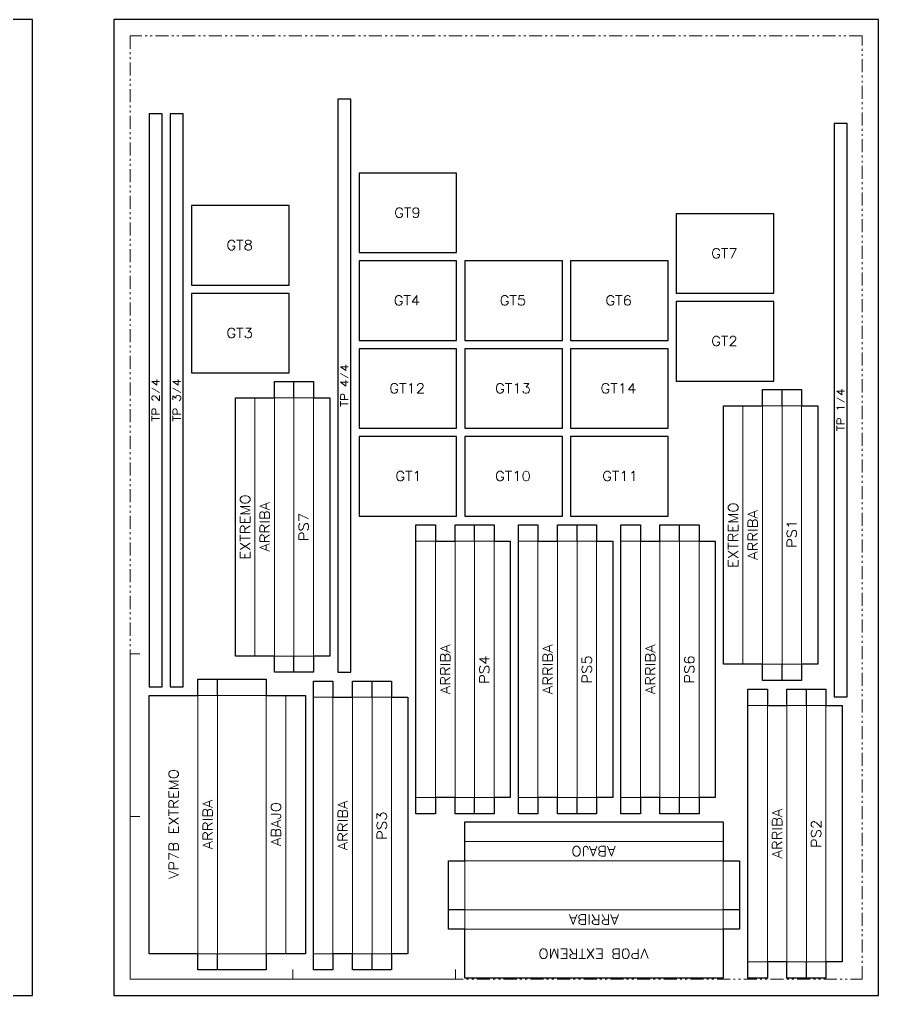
# Model space of a CAD drawing. Header units: millimetres. Extents: x 10 to 1179, y 10 to 831.
# Drawn here: x 521 to 785, y 182 to 482 of the extents above; entities that cross this region are included whole.
import ezdxf

# ---------------------------------------------------------------- set-up
doc = ezdxf.new("R2010")
doc.units = ezdxf.units.MM
doc.linetypes.add('LT_ZONA_UTIL', pattern=[8.2, 4, -1, 0.6, -1, 0.6, -1])
for name, color, linetype, lineweight in [('C_CORTE', 1, 'CONTINUOUS', 25), ('C_PLIEGUE', 3, 'CONTINUOUS', 15), ('C_RANURA', 6, 'CONTINUOUS', 30), ('C_ROTULO', 5, 'CONTINUOUS', 13), ('MARCO_HOJA', 8, 'CONTINUOUS', 25), ('ZONA_UTIL', 5, 'LT_ZONA_UTIL', 18)]:
    doc.layers.add(name, color=color, linetype=linetype, lineweight=lineweight)

msp = doc.modelspace()

# ---------------------------------------------------------------- linework, layer by layer
at = {"layer": 'C_CORTE'}
for points in [[(622.85, 281.35), (622.85, 457.55), (618.85, 457.55), (618.85, 281.35)], [(564.85, 276.85), (564.85, 453.05), (560.85, 453.05), (560.85, 276.85)], [(571.35, 276.85), (571.35, 453.05), (567.35, 453.05), (567.35, 276.85)], [(775.35, 273.85), (775.35, 450.05), (771.35, 450.05), (771.35, 273.85)], [(655.35, 410.35), (655.35, 434.79), (625.35, 434.79), (625.35, 410.35)], [(603.85, 400.35), (603.85, 424.79), (573.85, 424.79), (573.85, 400.35)], [(752.85, 397.85), (752.85, 422.29), (722.85, 422.29), (722.85, 397.85)], [(655.35, 383.35), (655.35, 407.79), (625.35, 407.79), (625.35, 383.35)], [(687.85, 383.35), (687.85, 407.79), (657.85, 407.79), (657.85, 383.35)], [(720.35, 383.35), (720.35, 407.79), (690.35, 407.79), (690.35, 383.35)], [(603.85, 373.35), (603.85, 397.79), (573.85, 397.79), (573.85, 373.35)], [(752.85, 370.85), (752.85, 395.29), (722.85, 395.29), (722.85, 370.85)], [(655.35, 356.35), (655.35, 380.79), (625.35, 380.79), (625.35, 356.35)], [(687.85, 356.35), (687.85, 380.79), (657.85, 380.79), (657.85, 356.35)], [(720.35, 356.35), (720.35, 380.79), (690.35, 380.79), (690.35, 356.35)], [(599.35, 286.35), (587.35, 286.35), (587.35, 365.75), (599.35, 365.75), (599.35, 370.75), (605.35, 370.75), (611.35, 370.75), (611.35, 365.75), (616.35, 365.75), (616.35, 286.35), (611.35, 286.35), (611.35, 281.35), (605.35, 281.35), (599.35, 281.35)], [(749.35, 283.85), (737.35, 283.85), (737.35, 363.25), (749.35, 363.25), (749.35, 368.25), (755.35, 368.25), (761.35, 368.25), (761.35, 363.25), (766.35, 363.25), (766.35, 283.85), (761.35, 283.85), (761.35, 278.85), (755.35, 278.85), (749.35, 278.85)], [(655.35, 329.35), (655.35, 353.79), (625.35, 353.79), (625.35, 329.35)], [(687.85, 329.35), (687.85, 353.79), (657.85, 353.79), (657.85, 329.35)], [(720.35, 329.35), (720.35, 353.79), (690.35, 353.79), (690.35, 329.35)], [(642.85, 242.85), (642.85, 321.65), (642.85, 326.65), (648.85, 326.65), (648.85, 321.65), (654.85, 321.65), (654.85, 326.65), (660.85, 326.65), (666.85, 326.65), (666.85, 321.65), (671.85, 321.65), (671.85, 242.85), (666.85, 242.85), (666.85, 237.85), (660.85, 237.85), (654.85, 237.85), (654.85, 242.85), (648.85, 242.85), (648.85, 237.85), (642.85, 237.85)], [(674.35, 242.85), (674.35, 321.65), (674.35, 326.65), (680.35, 326.65), (680.35, 321.65), (686.35, 321.65), (686.35, 326.65), (692.35, 326.65), (698.35, 326.65), (698.35, 321.65), (703.35, 321.65), (703.35, 242.85), (698.35, 242.85), (698.35, 237.85), (692.35, 237.85), (686.35, 237.85), (686.35, 242.85), (680.35, 242.85), (680.35, 237.85), (674.35, 237.85)], [(705.85, 242.85), (705.85, 321.65), (705.85, 326.65), (711.85, 326.65), (711.85, 321.65), (717.85, 321.65), (717.85, 326.65), (723.85, 326.65), (729.85, 326.65), (729.85, 321.65), (734.85, 321.65), (734.85, 242.85), (729.85, 242.85), (729.85, 237.85), (723.85, 237.85), (717.85, 237.85), (717.85, 242.85), (711.85, 242.85), (711.85, 237.85), (705.85, 237.85)], [(575.85, 194.85), (560.85, 194.85), (560.85, 274.25), (575.85, 274.25), (575.85, 279.25), (581.85, 279.25), (596.85, 279.25), (596.85, 274.25), (608.85, 274.25), (608.85, 194.85), (596.85, 194.85), (596.85, 189.85), (581.85, 189.85), (575.85, 189.85)], [(611.35, 194.85), (611.35, 273.65), (611.35, 278.65), (617.35, 278.65), (617.35, 273.65), (623.35, 273.65), (623.35, 278.65), (629.35, 278.65), (635.35, 278.65), (635.35, 273.65), (640.35, 273.65), (640.35, 194.85), (635.35, 194.85), (635.35, 189.85), (629.35, 189.85), (623.35, 189.85), (623.35, 194.85), (617.35, 194.85), (617.35, 189.85), (611.35, 189.85)], [(744.85, 192.35), (744.85, 271.15), (744.85, 276.15), (750.85, 276.15), (750.85, 271.15), (756.85, 271.15), (756.85, 276.15), (762.85, 276.15), (768.85, 276.15), (768.85, 271.15), (773.85, 271.15), (773.85, 192.35), (768.85, 192.35), (768.85, 187.35), (762.85, 187.35), (756.85, 187.35), (756.85, 192.35), (750.85, 192.35), (750.85, 187.35), (744.85, 187.35)], [(737.25, 202.35), (737.25, 187.35), (657.85, 187.35), (657.85, 202.35), (652.85, 202.35), (652.85, 208.35), (652.85, 223.35), (657.85, 223.35), (657.85, 235.35), (737.25, 235.35), (737.25, 223.35), (742.25, 223.35), (742.25, 208.35), (742.25, 202.35)]]:
    msp.add_lwpolyline(points, close=True, dxfattribs=at)
at = {"layer": 'C_PLIEGUE'}
for points in [[(593.35, 286.35), (593.35, 365.75)], [(599.35, 286.35), (599.35, 365.75)], [(599.35, 365.75), (605.35, 365.75)], [(605.35, 286.35), (605.35, 365.75)], [(605.35, 365.75), (611.35, 365.75)], [(611.35, 286.35), (611.35, 365.75)], [(743.35, 283.85), (743.35, 363.25)], [(749.35, 283.85), (749.35, 363.25)], [(749.35, 363.25), (755.35, 363.25)], [(755.35, 283.85), (755.35, 363.25)], [(755.35, 363.25), (761.35, 363.25)], [(761.35, 283.85), (761.35, 363.25)], [(642.85, 321.65), (648.85, 321.65)], [(648.85, 242.85), (648.85, 321.65)], [(654.85, 242.85), (654.85, 321.65)], [(654.85, 321.65), (660.85, 321.65)], [(660.85, 242.85), (660.85, 321.65)], [(660.85, 321.65), (666.85, 321.65)], [(666.85, 242.85), (666.85, 321.65)], [(674.35, 321.65), (680.35, 321.65)], [(680.35, 242.85), (680.35, 321.65)], [(686.35, 242.85), (686.35, 321.65)], [(686.35, 321.65), (692.35, 321.65)], [(692.35, 242.85), (692.35, 321.65)], [(692.35, 321.65), (698.35, 321.65)], [(698.35, 242.85), (698.35, 321.65)], [(705.85, 321.65), (711.85, 321.65)], [(711.85, 242.85), (711.85, 321.65)], [(717.85, 242.85), (717.85, 321.65)], [(717.85, 321.65), (723.85, 321.65)], [(723.85, 242.85), (723.85, 321.65)], [(723.85, 321.65), (729.85, 321.65)], [(729.85, 242.85), (729.85, 321.65)], [(599.35, 286.35), (605.35, 286.35)], [(605.35, 286.35), (611.35, 286.35)], [(749.35, 283.85), (755.35, 283.85)], [(755.35, 283.85), (761.35, 283.85)], [(575.85, 194.85), (575.85, 274.25)], [(575.85, 274.25), (581.85, 274.25)], [(581.85, 194.85), (581.85, 274.25)], [(581.85, 274.25), (596.85, 274.25)], [(596.85, 194.85), (596.85, 274.25)], [(602.85, 194.85), (602.85, 274.25)], [(611.35, 273.65), (617.35, 273.65)], [(617.35, 194.85), (617.35, 273.65)], [(623.35, 194.85), (623.35, 273.65)], [(623.35, 273.65), (629.35, 273.65)], [(629.35, 194.85), (629.35, 273.65)], [(629.35, 273.65), (635.35, 273.65)], [(635.35, 194.85), (635.35, 273.65)], [(744.85, 271.15), (750.85, 271.15)], [(750.85, 192.35), (750.85, 271.15)], [(756.85, 192.35), (756.85, 271.15)], [(756.85, 271.15), (762.85, 271.15)], [(762.85, 192.35), (762.85, 271.15)], [(762.85, 271.15), (768.85, 271.15)], [(768.85, 192.35), (768.85, 271.15)], [(642.85, 242.85), (648.85, 242.85)], [(654.85, 242.85), (660.85, 242.85)], [(660.85, 242.85), (666.85, 242.85)], [(674.35, 242.85), (680.35, 242.85)], [(686.35, 242.85), (692.35, 242.85)], [(692.35, 242.85), (698.35, 242.85)], [(705.85, 242.85), (711.85, 242.85)], [(717.85, 242.85), (723.85, 242.85)], [(723.85, 242.85), (729.85, 242.85)], [(737.25, 229.35), (657.85, 229.35)], [(737.25, 223.35), (657.85, 223.35)], [(657.85, 208.35), (657.85, 223.35)], [(737.25, 208.35), (737.25, 223.35)], [(737.25, 208.35), (657.85, 208.35)], [(657.85, 202.35), (657.85, 208.35)], [(737.25, 202.35), (737.25, 208.35)], [(737.25, 202.35), (657.85, 202.35)], [(575.85, 194.85), (581.85, 194.85)], [(581.85, 194.85), (596.85, 194.85)], [(611.35, 194.85), (617.35, 194.85)], [(623.35, 194.85), (629.35, 194.85)], [(629.35, 194.85), (635.35, 194.85)], [(744.85, 192.35), (750.85, 192.35)], [(756.85, 192.35), (762.85, 192.35)], [(762.85, 192.35), (768.85, 192.35)]]:
    msp.add_lwpolyline(points, dxfattribs=at)
at = {"layer": 'C_RANURA'}
for points in [[(605.35, 365.75), (605.35, 370.75)], [(755.35, 363.25), (755.35, 368.25)], [(660.85, 321.65), (660.85, 326.65)], [(692.35, 321.65), (692.35, 326.65)], [(723.85, 321.65), (723.85, 326.65)], [(605.35, 281.35), (605.35, 286.35)], [(755.35, 278.85), (755.35, 283.85)], [(581.85, 274.25), (581.85, 279.25)], [(629.35, 273.65), (629.35, 278.65)], [(762.85, 271.15), (762.85, 276.15)], [(660.85, 237.85), (660.85, 242.85)], [(692.35, 237.85), (692.35, 242.85)], [(723.85, 237.85), (723.85, 242.85)], [(657.85, 208.35), (652.85, 208.35)], [(742.25, 208.35), (737.25, 208.35)], [(581.85, 189.85), (581.85, 194.85)], [(629.35, 189.85), (629.35, 194.85)], [(762.85, 187.35), (762.85, 192.35)]]:
    msp.add_lwpolyline(points, dxfattribs=at)
at = {"layer": 'C_ROTULO'}
for points in [[(638.72, 423.44), (638.58, 423.72), (638.29, 424.01), (638.01, 424.15), (637.44, 424.15), (637.15, 424.01), (636.86, 423.72), (636.72, 423.44), (636.58, 423.01), (636.58, 422.29), (636.72, 421.86), (636.86, 421.58), (637.15, 421.29), (637.44, 421.15), (638.01, 421.15), (638.29, 421.29), (638.58, 421.58), (638.72, 421.86), (638.72, 422.29)], [(639.29, 424.15), (641.29, 424.15)], [(640.29, 424.15), (640.29, 421.15)], [(643.72, 423.15), (643.58, 422.72), (643.29, 422.44), (642.86, 422.29), (642.72, 422.29), (642.29, 422.44), (642.01, 422.72), (641.86, 423.15), (641.86, 423.29), (642.01, 423.72), (642.29, 424.01), (642.72, 424.15), (642.86, 424.15), (643.29, 424.01), (643.58, 423.72), (643.72, 423.15), (643.72, 422.44), (643.58, 421.72), (643.29, 421.29), (642.86, 421.15), (642.58, 421.15), (642.15, 421.29), (642.01, 421.58)], [(638.01, 422.29), (638.72, 422.29)], [(587.15, 413.44), (587.01, 413.72), (586.72, 414.01), (586.44, 414.15), (585.86, 414.15), (585.58, 414.01), (585.29, 413.72), (585.15, 413.44), (585.01, 413.01), (585.01, 412.29), (585.15, 411.86), (585.29, 411.58), (585.58, 411.29), (585.86, 411.15), (586.44, 411.15), (586.72, 411.29), (587.01, 411.58), (587.15, 411.86), (587.15, 412.29)], [(587.72, 414.15), (589.72, 414.15)], [(588.72, 414.15), (588.72, 411.15)], [(591.01, 414.15), (590.58, 414.01), (590.44, 413.72), (590.44, 413.44), (590.58, 413.15), (590.86, 413.01), (591.44, 412.86), (591.86, 412.72), (592.15, 412.44), (592.29, 412.15), (592.29, 411.72), (592.15, 411.44), (592.01, 411.29), (591.58, 411.15), (591.01, 411.15), (590.58, 411.29), (590.44, 411.44), (590.29, 411.72), (590.29, 412.15), (590.44, 412.44), (590.72, 412.72), (591.15, 412.86), (591.72, 413.01), (592.01, 413.15), (592.15, 413.44), (592.15, 413.72), (592.01, 414.01), (591.58, 414.15), (591.01, 414.15)], [(586.44, 412.29), (587.15, 412.29)], [(736.15, 410.94), (736.01, 411.22), (735.72, 411.51), (735.44, 411.65), (734.86, 411.65), (734.58, 411.51), (734.29, 411.22), (734.15, 410.94), (734.01, 410.51), (734.01, 409.79), (734.15, 409.36), (734.29, 409.08), (734.58, 408.79), (734.86, 408.65), (735.44, 408.65), (735.72, 408.79), (736.01, 409.08), (736.15, 409.36), (736.15, 409.79)], [(736.72, 411.65), (738.72, 411.65)], [(737.72, 411.65), (737.72, 408.65)], [(739.29, 411.65), (741.29, 411.65)], [(741.29, 411.65), (739.86, 408.65)], [(735.44, 409.79), (736.15, 409.79)], [(638.58, 396.44), (638.44, 396.72), (638.15, 397.01), (637.86, 397.15), (637.29, 397.15), (637.01, 397.01), (636.72, 396.72), (636.58, 396.44), (636.44, 396.01), (636.44, 395.29), (636.58, 394.86), (636.72, 394.58), (637.01, 394.29), (637.29, 394.15), (637.86, 394.15), (638.15, 394.29), (638.44, 394.58), (638.58, 394.86), (638.58, 395.29)], [(639.15, 397.15), (641.15, 397.15)], [(640.15, 397.15), (640.15, 394.15)], [(643.15, 397.15), (641.72, 395.15), (643.86, 395.15)], [(643.15, 397.15), (643.15, 394.15)], [(671.15, 396.44), (671.01, 396.72), (670.72, 397.01), (670.44, 397.15), (669.86, 397.15), (669.58, 397.01), (669.29, 396.72), (669.15, 396.44), (669.01, 396.01), (669.01, 395.29), (669.15, 394.86), (669.29, 394.58), (669.58, 394.29), (669.86, 394.15), (670.44, 394.15), (670.72, 394.29), (671.01, 394.58), (671.15, 394.86), (671.15, 395.29)], [(671.72, 397.15), (673.72, 397.15)], [(672.72, 397.15), (672.72, 394.15)], [(676.01, 397.15), (674.58, 397.15), (674.44, 395.86), (674.58, 396.01), (675.01, 396.15), (675.44, 396.15), (675.86, 396.01), (676.15, 395.72), (676.29, 395.29), (676.29, 395.01), (676.15, 394.58), (675.86, 394.29), (675.44, 394.15), (675.01, 394.15), (674.58, 394.29), (674.44, 394.44), (674.29, 394.72)], [(703.65, 396.44), (703.51, 396.72), (703.22, 397.01), (702.94, 397.15), (702.36, 397.15), (702.08, 397.01), (701.79, 396.72), (701.65, 396.44), (701.51, 396.01), (701.51, 395.29), (701.65, 394.86), (701.79, 394.58), (702.08, 394.29), (702.36, 394.15), (702.94, 394.15), (703.22, 394.29), (703.51, 394.58), (703.65, 394.86), (703.65, 395.29)], [(704.22, 397.15), (706.22, 397.15)], [(705.22, 397.15), (705.22, 394.15)], [(708.65, 396.72), (708.51, 397.01), (708.08, 397.15), (707.79, 397.15), (707.36, 397.01), (707.08, 396.58), (706.94, 395.86), (706.94, 395.15), (707.08, 394.58), (707.36, 394.29), (707.79, 394.15), (707.94, 394.15), (708.36, 394.29), (708.65, 394.58), (708.79, 395.01), (708.79, 395.15), (708.65, 395.58), (708.36, 395.86), (707.94, 396.01), (707.79, 396.01), (707.36, 395.86), (707.08, 395.58), (706.94, 395.15)], [(637.86, 395.29), (638.58, 395.29)], [(670.44, 395.29), (671.15, 395.29)], [(702.94, 395.29), (703.65, 395.29)], [(587.15, 386.44), (587.01, 386.72), (586.72, 387.01), (586.44, 387.15), (585.86, 387.15), (585.58, 387.01), (585.29, 386.72), (585.15, 386.44), (585.01, 386.01), (585.01, 385.29), (585.15, 384.86), (585.29, 384.58), (585.58, 384.29), (585.86, 384.15), (586.44, 384.15), (586.72, 384.29), (587.01, 384.58), (587.15, 384.86), (587.15, 385.29)], [(587.72, 387.15), (589.72, 387.15)], [(588.72, 387.15), (588.72, 384.15)], [(590.58, 387.15), (592.15, 387.15), (591.29, 386.01), (591.72, 386.01), (592.01, 385.86), (592.15, 385.72), (592.29, 385.29), (592.29, 385.01), (592.15, 384.58), (591.86, 384.29), (591.44, 384.15), (591.01, 384.15), (590.58, 384.29), (590.44, 384.44), (590.29, 384.72)], [(586.44, 385.29), (587.15, 385.29)], [(736.15, 383.94), (736.01, 384.22), (735.72, 384.51), (735.44, 384.65), (734.86, 384.65), (734.58, 384.51), (734.29, 384.22), (734.15, 383.94), (734.01, 383.51), (734.01, 382.79), (734.15, 382.36), (734.29, 382.08), (734.58, 381.79), (734.86, 381.65), (735.44, 381.65), (735.72, 381.79), (736.01, 382.08), (736.15, 382.36), (736.15, 382.79)], [(736.72, 384.65), (738.72, 384.65)], [(737.72, 384.65), (737.72, 381.65)], [(739.44, 383.94), (739.44, 384.08), (739.58, 384.36), (739.72, 384.51), (740.01, 384.65), (740.58, 384.65), (740.86, 384.51), (741.01, 384.36), (741.15, 384.08), (741.15, 383.79), (741.01, 383.51), (740.72, 383.08), (739.29, 381.65), (741.29, 381.65)], [(735.44, 382.79), (736.15, 382.79)], [(619.65, 375.28), (621.25, 374.13), (621.25, 375.85)], [(619.65, 375.28), (622.05, 375.28)], [(619.65, 373.22), (622.05, 371.85)], [(561.65, 370.78), (563.25, 369.63), (563.25, 371.35)], [(561.65, 370.78), (564.05, 370.78)], [(568.15, 370.78), (569.75, 369.63), (569.75, 371.35)], [(568.15, 370.78), (570.55, 370.78)], [(619.65, 370.48), (621.25, 369.33), (621.25, 371.05)], [(619.65, 370.48), (622.05, 370.48)], [(637.22, 369.44), (637.08, 369.72), (636.79, 370.01), (636.51, 370.15), (635.94, 370.15), (635.65, 370.01), (635.36, 369.72), (635.22, 369.44), (635.08, 369.01), (635.08, 368.29), (635.22, 367.86), (635.36, 367.58), (635.65, 367.29), (635.94, 367.15), (636.51, 367.15), (636.79, 367.29), (637.08, 367.58), (637.22, 367.86), (637.22, 368.29)], [(637.79, 370.15), (639.79, 370.15)], [(638.79, 370.15), (638.79, 367.15)], [(640.79, 369.58), (641.08, 369.72), (641.51, 370.15), (641.51, 367.15)], [(643.36, 369.44), (643.36, 369.58), (643.51, 369.86), (643.65, 370.01), (643.94, 370.15), (644.51, 370.15), (644.79, 370.01), (644.94, 369.86), (645.08, 369.58), (645.08, 369.29), (644.94, 369.01), (644.65, 368.58), (643.22, 367.15), (645.22, 367.15)], [(669.72, 369.44), (669.58, 369.72), (669.29, 370.01), (669.01, 370.15), (668.44, 370.15), (668.15, 370.01), (667.86, 369.72), (667.72, 369.44), (667.58, 369.01), (667.58, 368.29), (667.72, 367.86), (667.86, 367.58), (668.15, 367.29), (668.44, 367.15), (669.01, 367.15), (669.29, 367.29), (669.58, 367.58), (669.72, 367.86), (669.72, 368.29)], [(670.29, 370.15), (672.29, 370.15)], [(671.29, 370.15), (671.29, 367.15)], [(673.29, 369.58), (673.58, 369.72), (674.01, 370.15), (674.01, 367.15)], [(676.01, 370.15), (677.58, 370.15), (676.72, 369.01), (677.15, 369.01), (677.44, 368.86), (677.58, 368.72), (677.72, 368.29), (677.72, 368.01), (677.58, 367.58), (677.29, 367.29), (676.86, 367.15), (676.44, 367.15), (676.01, 367.29), (675.86, 367.44), (675.72, 367.72)], [(702.15, 369.44), (702.01, 369.72), (701.72, 370.01), (701.44, 370.15), (700.86, 370.15), (700.58, 370.01), (700.29, 369.72), (700.15, 369.44), (700.01, 369.01), (700.01, 368.29), (700.15, 367.86), (700.29, 367.58), (700.58, 367.29), (700.86, 367.15), (701.44, 367.15), (701.72, 367.29), (702.01, 367.58), (702.15, 367.86), (702.15, 368.29)], [(702.72, 370.15), (704.72, 370.15)], [(703.72, 370.15), (703.72, 367.15)], [(705.72, 369.58), (706.01, 369.72), (706.44, 370.15), (706.44, 367.15)], [(709.58, 370.15), (708.15, 368.15), (710.29, 368.15)], [(709.58, 370.15), (709.58, 367.15)], [(561.65, 368.72), (564.05, 367.35)], [(562.22, 364.95), (562.11, 364.95), (561.88, 365.06), (561.76, 365.18), (561.65, 365.41), (561.65, 365.86), (561.76, 366.09), (561.88, 366.21), (562.11, 366.32), (562.34, 366.32), (562.56, 366.21), (562.91, 365.98), (564.05, 364.83), (564.05, 366.43)], [(568.15, 368.72), (570.55, 367.35)], [(568.15, 365.06), (568.15, 366.32), (569.06, 365.63), (569.06, 365.98), (569.18, 366.21), (569.29, 366.32), (569.64, 366.43), (569.86, 366.43), (570.21, 366.32), (570.44, 366.09), (570.55, 365.75), (570.55, 365.41), (570.44, 365.06), (570.32, 364.95), (570.09, 364.83)], [(619.65, 365.22), (619.65, 366.25), (619.76, 366.59), (619.88, 366.71), (620.11, 366.82), (620.45, 366.82), (620.68, 366.71), (620.79, 366.59), (620.91, 366.25), (620.91, 365.22)], [(636.51, 368.29), (637.22, 368.29)], [(669.01, 368.29), (669.72, 368.29)], [(701.44, 368.29), (702.15, 368.29)], [(772.15, 367.78), (773.75, 366.63), (773.75, 368.35)], [(772.15, 367.78), (774.55, 367.78)], [(619.65, 365.22), (622.05, 365.22)], [(619.65, 363.05), (619.65, 364.65)], [(619.65, 363.85), (622.05, 363.85)], [(772.15, 365.72), (774.55, 364.35)], [(561.65, 360.72), (561.65, 361.75), (561.76, 362.09), (561.88, 362.21), (562.11, 362.32), (562.45, 362.32), (562.68, 362.21), (562.79, 362.09), (562.91, 361.75), (562.91, 360.72)], [(561.65, 360.72), (564.05, 360.72)], [(561.65, 358.55), (561.65, 360.15)], [(568.15, 360.72), (568.15, 361.75), (568.26, 362.09), (568.38, 362.21), (568.61, 362.32), (568.95, 362.32), (569.18, 362.21), (569.29, 362.09), (569.41, 361.75), (569.41, 360.72)], [(568.15, 360.72), (570.55, 360.72)], [(568.15, 358.55), (568.15, 360.15)], [(772.61, 362.18), (772.49, 362.41), (772.15, 362.75), (774.55, 362.75)], [(561.65, 359.35), (564.05, 359.35)], [(568.15, 359.35), (570.55, 359.35)], [(772.15, 357.72), (772.15, 358.75), (772.26, 359.09), (772.38, 359.21), (772.61, 359.32), (772.95, 359.32), (773.18, 359.21), (773.29, 359.09), (773.41, 358.75), (773.41, 357.72)], [(772.15, 357.72), (774.55, 357.72)], [(772.15, 355.55), (772.15, 357.15)], [(772.15, 356.35), (774.55, 356.35)], [(639.08, 342.44), (638.94, 342.72), (638.65, 343.01), (638.36, 343.15), (637.79, 343.15), (637.51, 343.01), (637.22, 342.72), (637.08, 342.44), (636.94, 342.01), (636.94, 341.29), (637.08, 340.86), (637.22, 340.58), (637.51, 340.29), (637.79, 340.15), (638.36, 340.15), (638.65, 340.29), (638.94, 340.58), (639.08, 340.86), (639.08, 341.29)], [(639.65, 343.15), (641.65, 343.15)], [(640.65, 343.15), (640.65, 340.15)], [(642.65, 342.58), (642.94, 342.72), (643.36, 343.15), (643.36, 340.15)], [(669.72, 342.44), (669.58, 342.72), (669.29, 343.01), (669.01, 343.15), (668.44, 343.15), (668.15, 343.01), (667.86, 342.72), (667.72, 342.44), (667.58, 342.01), (667.58, 341.29), (667.72, 340.86), (667.86, 340.58), (668.15, 340.29), (668.44, 340.15), (669.01, 340.15), (669.29, 340.29), (669.58, 340.58), (669.72, 340.86), (669.72, 341.29)], [(670.29, 343.15), (672.29, 343.15)], [(671.29, 343.15), (671.29, 340.15)], [(673.29, 342.58), (673.58, 342.72), (674.01, 343.15), (674.01, 340.15)], [(676.58, 343.15), (676.15, 343.01), (675.86, 342.58), (675.72, 341.86), (675.72, 341.44), (675.86, 340.72), (676.15, 340.29), (676.58, 340.15), (676.86, 340.15), (677.29, 340.29), (677.58, 340.72), (677.72, 341.44), (677.72, 341.86), (677.58, 342.58), (677.29, 343.01), (676.86, 343.15), (676.58, 343.15)], [(702.65, 342.44), (702.51, 342.72), (702.22, 343.01), (701.94, 343.15), (701.36, 343.15), (701.08, 343.01), (700.79, 342.72), (700.65, 342.44), (700.51, 342.01), (700.51, 341.29), (700.65, 340.86), (700.79, 340.58), (701.08, 340.29), (701.36, 340.15), (701.94, 340.15), (702.22, 340.29), (702.51, 340.58), (702.65, 340.86), (702.65, 341.29)], [(703.22, 343.15), (705.22, 343.15)], [(704.22, 343.15), (704.22, 340.15)], [(706.22, 342.58), (706.51, 342.72), (706.94, 343.15), (706.94, 340.15)], [(709.08, 342.58), (709.36, 342.72), (709.79, 343.15), (709.79, 340.15)], [(638.36, 341.29), (639.08, 341.29)], [(669.01, 341.29), (669.72, 341.29)], [(701.94, 341.29), (702.65, 341.29)], [(588.85, 334.19), (588.99, 333.91), (589.28, 333.62), (589.56, 333.48), (589.99, 333.34), (590.71, 333.34), (591.14, 333.48), (591.42, 333.62), (591.71, 333.91), (591.85, 334.19), (591.85, 334.76), (591.71, 335.05), (591.42, 335.34), (591.14, 335.48), (590.71, 335.62), (589.99, 335.62), (589.56, 335.48), (589.28, 335.34), (588.99, 335.05), (588.85, 334.76), (588.85, 334.19)], [(594.85, 332.41), (597.85, 333.55)], [(596.85, 331.69), (596.85, 333.12)], [(738.85, 331.69), (738.99, 331.41), (739.28, 331.12), (739.56, 330.98), (739.99, 330.84), (740.71, 330.84), (741.14, 330.98), (741.42, 331.12), (741.71, 331.41), (741.85, 331.69), (741.85, 332.26), (741.71, 332.55), (741.42, 332.84), (741.14, 332.98), (740.71, 333.12), (739.99, 333.12), (739.56, 332.98), (739.28, 332.84), (738.99, 332.55), (738.85, 332.26), (738.85, 331.69)], [(588.85, 332.34), (591.85, 331.19)], [(588.85, 332.34), (591.85, 332.34)], [(588.85, 330.05), (591.85, 331.19)], [(588.85, 330.05), (591.85, 330.05)], [(594.85, 332.41), (597.85, 331.26)], [(594.85, 328.69), (594.85, 329.98), (594.99, 330.41), (595.14, 330.55), (595.42, 330.69), (595.71, 330.69), (595.99, 330.55), (596.14, 330.41), (596.28, 329.98)], [(596.28, 328.69), (596.28, 329.98), (596.42, 330.41), (596.56, 330.55), (596.85, 330.69), (597.28, 330.69), (597.56, 330.55), (597.71, 330.41), (597.85, 329.98), (597.85, 328.69)], [(744.85, 329.91), (747.85, 331.05)], [(746.85, 329.19), (746.85, 330.62)], [(588.85, 327.34), (588.85, 329.19)], [(588.85, 327.34), (591.85, 327.34)], [(590.28, 327.34), (590.28, 328.48)], [(591.85, 327.34), (591.85, 329.19)], [(594.85, 328.69), (597.85, 328.69)], [(594.85, 327.55), (597.85, 327.55)], [(606.85, 329.91), (609.85, 328.48)], [(606.85, 327.91), (606.85, 329.91)], [(607.28, 327.05), (606.99, 326.76), (606.85, 326.34), (606.85, 325.76), (606.99, 325.34), (607.28, 325.05), (607.56, 325.05), (607.85, 325.19), (607.99, 325.34), (608.14, 325.62), (608.42, 326.48), (608.56, 326.76), (608.71, 326.91), (608.99, 327.05), (609.42, 327.05), (609.71, 326.76), (609.85, 326.34), (609.85, 325.76), (609.71, 325.34), (609.42, 325.05)], [(738.85, 329.84), (741.85, 328.69)], [(738.85, 329.84), (741.85, 329.84)], [(738.85, 327.55), (741.85, 328.69)], [(738.85, 327.55), (741.85, 327.55)], [(744.85, 329.91), (747.85, 328.76)], [(744.85, 326.19), (744.85, 327.48), (744.99, 327.91), (745.14, 328.05), (745.42, 328.19), (745.71, 328.19), (745.99, 328.05), (746.14, 327.91), (746.28, 327.48)], [(746.28, 326.19), (746.28, 327.48), (746.42, 327.91), (746.56, 328.05), (746.85, 328.19), (747.28, 328.19), (747.56, 328.05), (747.71, 327.91), (747.85, 327.48), (747.85, 326.19)], [(588.85, 324.34), (588.85, 325.62), (588.99, 326.05), (589.14, 326.19), (589.42, 326.34), (589.71, 326.34), (589.99, 326.19), (590.14, 326.05), (590.28, 325.62), (590.28, 324.34)], [(588.85, 324.34), (591.85, 324.34)], [(590.28, 325.34), (591.85, 326.34)], [(594.85, 324.55), (594.85, 325.84), (594.99, 326.26), (595.14, 326.41), (595.42, 326.55), (595.71, 326.55), (595.99, 326.41), (596.14, 326.26), (596.28, 325.84), (596.28, 324.55)], [(594.85, 324.55), (597.85, 324.55)], [(596.28, 325.55), (597.85, 326.55)], [(606.85, 322.19), (606.85, 323.48), (606.99, 323.91), (607.14, 324.05), (607.42, 324.19), (607.85, 324.19), (608.14, 324.05), (608.28, 323.91), (608.42, 323.48), (608.42, 322.19)], [(738.85, 324.84), (738.85, 326.69)], [(738.85, 324.84), (741.85, 324.84)], [(740.28, 324.84), (740.28, 325.98)], [(741.85, 324.84), (741.85, 326.69)], [(744.85, 326.19), (747.85, 326.19)], [(744.85, 325.05), (747.85, 325.05)], [(744.85, 322.05), (744.85, 323.34), (744.99, 323.76), (745.14, 323.91), (745.42, 324.05), (745.71, 324.05), (745.99, 323.91), (746.14, 323.76), (746.28, 323.34), (746.28, 322.05)], [(746.28, 323.05), (747.85, 324.05)], [(757.42, 326.26), (757.28, 326.55), (756.85, 326.98), (759.85, 326.98)], [(757.28, 324.98), (756.99, 324.69), (756.85, 324.26), (756.85, 323.69), (756.99, 323.26), (757.28, 322.98), (757.56, 322.98), (757.85, 323.12), (757.99, 323.26), (758.14, 323.55), (758.42, 324.41), (758.56, 324.69), (758.71, 324.84), (758.99, 324.98), (759.42, 324.98), (759.71, 324.69), (759.85, 324.26), (759.85, 323.69), (759.71, 323.26), (759.42, 322.98)], [(588.85, 321.62), (588.85, 323.62)], [(588.85, 322.62), (591.85, 322.62)], [(588.85, 319.05), (591.85, 321.05)], [(588.85, 321.05), (591.85, 319.05)], [(594.85, 321.55), (594.85, 322.84), (594.99, 323.26), (595.14, 323.41), (595.42, 323.55), (595.71, 323.55), (595.99, 323.41), (596.14, 323.26), (596.28, 322.84), (596.28, 321.55)], [(594.85, 321.55), (597.85, 321.55)], [(596.28, 322.55), (597.85, 323.55)], [(606.85, 322.19), (609.85, 322.19)], [(738.85, 321.84), (738.85, 323.12), (738.99, 323.55), (739.14, 323.69), (739.42, 323.84), (739.71, 323.84), (739.99, 323.69), (740.14, 323.55), (740.28, 323.12), (740.28, 321.84)], [(738.85, 321.84), (741.85, 321.84)], [(738.85, 319.12), (738.85, 321.12)], [(740.28, 322.84), (741.85, 323.84)], [(744.85, 322.05), (747.85, 322.05)], [(744.85, 319.05), (744.85, 320.34), (744.99, 320.76), (745.14, 320.91), (745.42, 321.05), (745.71, 321.05), (745.99, 320.91), (746.14, 320.76), (746.28, 320.34), (746.28, 319.05)], [(746.28, 320.05), (747.85, 321.05)], [(756.85, 320.12), (756.85, 321.41), (756.99, 321.84), (757.14, 321.98), (757.42, 322.12), (757.85, 322.12), (758.14, 321.98), (758.28, 321.84), (758.42, 321.41), (758.42, 320.12)], [(588.85, 316.48), (588.85, 318.34)], [(591.85, 316.48), (591.85, 318.34)], [(594.85, 319.69), (597.85, 320.84)], [(594.85, 319.69), (597.85, 318.55)], [(596.85, 318.98), (596.85, 320.41)], [(738.85, 320.12), (741.85, 320.12)], [(738.85, 316.55), (741.85, 318.55)], [(738.85, 318.55), (741.85, 316.55)], [(744.85, 319.05), (747.85, 319.05)], [(744.85, 317.19), (747.85, 318.34)], [(756.85, 320.12), (759.85, 320.12)], [(588.85, 316.48), (591.85, 316.48)], [(590.28, 316.48), (590.28, 317.62)], [(738.85, 313.98), (738.85, 315.84)], [(740.28, 313.98), (740.28, 315.12)], [(741.85, 313.98), (741.85, 315.84)], [(744.85, 317.19), (747.85, 316.05)], [(746.85, 316.48), (746.85, 317.91)], [(738.85, 313.98), (741.85, 313.98)], [(650.35, 288.61), (653.35, 289.75)], [(650.35, 288.61), (653.35, 287.46)], [(652.35, 287.89), (652.35, 289.32)], [(681.85, 288.61), (684.85, 289.75)], [(681.85, 288.61), (684.85, 287.46)], [(683.85, 287.89), (683.85, 289.32)], [(713.35, 288.61), (716.35, 289.75)], [(713.35, 288.61), (716.35, 287.46)], [(715.35, 287.89), (715.35, 289.32)], [(555, 187), (555, 287)], [(555, 287), (558, 287)], [(650.35, 284.89), (650.35, 286.18), (650.49, 286.61), (650.64, 286.75), (650.92, 286.89), (651.21, 286.89), (651.49, 286.75), (651.64, 286.61), (651.78, 286.18)], [(651.78, 284.89), (651.78, 286.18), (651.92, 286.61), (652.06, 286.75), (652.35, 286.89), (652.78, 286.89), (653.06, 286.75), (653.21, 286.61), (653.35, 286.18), (653.35, 284.89)], [(662.35, 285.46), (664.35, 284.04), (664.35, 286.18)], [(662.35, 285.46), (665.35, 285.46)], [(681.85, 284.89), (681.85, 286.18), (681.99, 286.61), (682.14, 286.75), (682.42, 286.89), (682.71, 286.89), (682.99, 286.75), (683.14, 286.61), (683.28, 286.18)], [(683.28, 284.89), (683.28, 286.18), (683.42, 286.61), (683.56, 286.75), (683.85, 286.89), (684.28, 286.89), (684.56, 286.75), (684.71, 286.61), (684.85, 286.18), (684.85, 284.89)], [(693.85, 285.82), (693.85, 284.39), (695.14, 284.25), (694.99, 284.39), (694.85, 284.82), (694.85, 285.25), (694.99, 285.68), (695.28, 285.96), (695.71, 286.11), (695.99, 286.11), (696.42, 285.96), (696.71, 285.68), (696.85, 285.25), (696.85, 284.82), (696.71, 284.39), (696.56, 284.25), (696.28, 284.11)], [(713.35, 284.89), (713.35, 286.18), (713.49, 286.61), (713.64, 286.75), (713.92, 286.89), (714.21, 286.89), (714.49, 286.75), (714.64, 286.61), (714.78, 286.18)], [(714.78, 284.89), (714.78, 286.18), (714.92, 286.61), (715.06, 286.75), (715.35, 286.89), (715.78, 286.89), (716.06, 286.75), (716.21, 286.61), (716.35, 286.18), (716.35, 284.89)], [(725.78, 285.96), (725.49, 285.82), (725.35, 285.39), (725.35, 285.11), (725.49, 284.68), (725.92, 284.39), (726.64, 284.25), (727.35, 284.25), (727.92, 284.39), (728.21, 284.68), (728.35, 285.11), (728.35, 285.25), (728.21, 285.68), (727.92, 285.96), (727.49, 286.11), (727.35, 286.11), (726.92, 285.96), (726.64, 285.68), (726.49, 285.25), (726.49, 285.11), (726.64, 284.68), (726.92, 284.39), (727.35, 284.25)], [(650.35, 284.89), (653.35, 284.89)], [(650.35, 283.75), (653.35, 283.75)], [(650.35, 280.75), (650.35, 282.04), (650.49, 282.46), (650.64, 282.61), (650.92, 282.75), (651.21, 282.75), (651.49, 282.61), (651.64, 282.46), (651.78, 282.04), (651.78, 280.75)], [(651.78, 281.75), (653.35, 282.75)], [(662.78, 283.18), (662.49, 282.89), (662.35, 282.46), (662.35, 281.89), (662.49, 281.46), (662.78, 281.18), (663.06, 281.18), (663.35, 281.32), (663.49, 281.46), (663.64, 281.75), (663.92, 282.61), (664.06, 282.89), (664.21, 283.04), (664.49, 283.18), (664.92, 283.18), (665.21, 282.89), (665.35, 282.46), (665.35, 281.89), (665.21, 281.46), (664.92, 281.18)], [(681.85, 284.89), (684.85, 284.89)], [(681.85, 283.75), (684.85, 283.75)], [(681.85, 280.75), (681.85, 282.04), (681.99, 282.46), (682.14, 282.61), (682.42, 282.75), (682.71, 282.75), (682.99, 282.61), (683.14, 282.46), (683.28, 282.04), (683.28, 280.75)], [(683.28, 281.75), (684.85, 282.75)], [(694.28, 283.25), (693.99, 282.96), (693.85, 282.54), (693.85, 281.96), (693.99, 281.54), (694.28, 281.25), (694.56, 281.25), (694.85, 281.39), (694.99, 281.54), (695.14, 281.82), (695.42, 282.68), (695.56, 282.96), (695.71, 283.11), (695.99, 283.25), (696.42, 283.25), (696.71, 282.96), (696.85, 282.54), (696.85, 281.96), (696.71, 281.54), (696.42, 281.25)], [(713.35, 284.89), (716.35, 284.89)], [(713.35, 283.75), (716.35, 283.75)], [(713.35, 280.75), (713.35, 282.04), (713.49, 282.46), (713.64, 282.61), (713.92, 282.75), (714.21, 282.75), (714.49, 282.61), (714.64, 282.46), (714.78, 282.04), (714.78, 280.75)], [(714.78, 281.75), (716.35, 282.75)], [(725.78, 283.25), (725.49, 282.96), (725.35, 282.54), (725.35, 281.96), (725.49, 281.54), (725.78, 281.25), (726.06, 281.25), (726.35, 281.39), (726.49, 281.54), (726.64, 281.82), (726.92, 282.68), (727.06, 282.96), (727.21, 283.11), (727.49, 283.25), (727.92, 283.25), (728.21, 282.96), (728.35, 282.54), (728.35, 281.96), (728.21, 281.54), (727.92, 281.25)], [(650.35, 280.75), (653.35, 280.75)], [(650.35, 277.75), (650.35, 279.04), (650.49, 279.46), (650.64, 279.61), (650.92, 279.75), (651.21, 279.75), (651.49, 279.61), (651.64, 279.46), (651.78, 279.04), (651.78, 277.75)], [(651.78, 278.75), (653.35, 279.75)], [(662.35, 278.32), (662.35, 279.61), (662.49, 280.04), (662.64, 280.18), (662.92, 280.32), (663.35, 280.32), (663.64, 280.18), (663.78, 280.04), (663.92, 279.61), (663.92, 278.32)], [(681.85, 280.75), (684.85, 280.75)], [(681.85, 277.75), (681.85, 279.04), (681.99, 279.46), (682.14, 279.61), (682.42, 279.75), (682.71, 279.75), (682.99, 279.61), (683.14, 279.46), (683.28, 279.04), (683.28, 277.75)], [(683.28, 278.75), (684.85, 279.75)], [(693.85, 278.39), (693.85, 279.68), (693.99, 280.11), (694.14, 280.25), (694.42, 280.39), (694.85, 280.39), (695.14, 280.25), (695.28, 280.11), (695.42, 279.68), (695.42, 278.39)], [(713.35, 280.75), (716.35, 280.75)], [(713.35, 277.75), (713.35, 279.04), (713.49, 279.46), (713.64, 279.61), (713.92, 279.75), (714.21, 279.75), (714.49, 279.61), (714.64, 279.46), (714.78, 279.04), (714.78, 277.75)], [(714.78, 278.75), (716.35, 279.75)], [(725.35, 278.39), (725.35, 279.68), (725.49, 280.11), (725.64, 280.25), (725.92, 280.39), (726.35, 280.39), (726.64, 280.25), (726.78, 280.11), (726.92, 279.68), (726.92, 278.39)], [(650.35, 277.75), (653.35, 277.75)], [(650.35, 275.89), (653.35, 277.04)], [(652.35, 275.18), (652.35, 276.61)], [(662.35, 278.32), (665.35, 278.32)], [(681.85, 277.75), (684.85, 277.75)], [(681.85, 275.89), (684.85, 277.04)], [(683.85, 275.18), (683.85, 276.61)], [(693.85, 278.39), (696.85, 278.39)], [(713.35, 277.75), (716.35, 277.75)], [(713.35, 275.89), (716.35, 277.04)], [(715.35, 275.18), (715.35, 276.61)], [(725.35, 278.39), (728.35, 278.39)], [(650.35, 275.89), (653.35, 274.75)], [(681.85, 275.89), (684.85, 274.75)], [(713.35, 275.89), (716.35, 274.75)], [(566.85, 249.76), (566.99, 249.48), (567.28, 249.19), (567.56, 249.05), (567.99, 248.91), (568.71, 248.91), (569.14, 249.05), (569.42, 249.19), (569.71, 249.48), (569.85, 249.76), (569.85, 250.34), (569.71, 250.62), (569.42, 250.91), (569.14, 251.05), (568.71, 251.19), (567.99, 251.19), (567.56, 251.05), (567.28, 250.91), (566.99, 250.62), (566.85, 250.34), (566.85, 249.76)], [(566.85, 247.91), (569.85, 246.76)], [(566.85, 247.91), (569.85, 247.91)], [(566.85, 245.62), (569.85, 246.76)], [(566.85, 245.62), (569.85, 245.62)], [(566.85, 242.91), (566.85, 244.76)], [(568.28, 242.91), (568.28, 244.05)], [(569.85, 242.91), (569.85, 244.76)], [(566.85, 242.91), (569.85, 242.91)], [(566.85, 239.91), (566.85, 241.19), (566.99, 241.62), (567.14, 241.76), (567.42, 241.91), (567.71, 241.91), (567.99, 241.76), (568.14, 241.62), (568.28, 241.19), (568.28, 239.91)], [(568.28, 240.91), (569.85, 241.91)], [(577.35, 240.91), (580.35, 242.05)], [(577.35, 240.91), (580.35, 239.76)], [(579.35, 240.19), (579.35, 241.62)], [(598.35, 239.62), (598.49, 239.34), (598.78, 239.05), (599.06, 238.91), (599.49, 238.76), (600.21, 238.76), (600.64, 238.91), (600.92, 239.05), (601.21, 239.34), (601.35, 239.62), (601.35, 240.19), (601.21, 240.48), (600.92, 240.76), (600.64, 240.91), (600.21, 241.05), (599.49, 241.05), (599.06, 240.91), (598.78, 240.76), (598.49, 240.48), (598.35, 240.19), (598.35, 239.62)], [(618.85, 240.61), (621.85, 241.75)], [(618.85, 240.61), (621.85, 239.46)], [(620.85, 239.89), (620.85, 241.32)], [(555, 237), (558, 237)], [(566.85, 239.91), (569.85, 239.91)], [(566.85, 237.19), (566.85, 239.19)], [(566.85, 238.19), (569.85, 238.19)], [(577.35, 237.19), (577.35, 238.48), (577.49, 238.91), (577.64, 239.05), (577.92, 239.19), (578.21, 239.19), (578.49, 239.05), (578.64, 238.91), (578.78, 238.48)], [(577.35, 237.19), (580.35, 237.19)], [(578.78, 237.19), (578.78, 238.48), (578.92, 238.91), (579.06, 239.05), (579.35, 239.19), (579.78, 239.19), (580.06, 239.05), (580.21, 238.91), (580.35, 238.48), (580.35, 237.19)], [(598.35, 237.76), (600.64, 237.76), (601.06, 237.62), (601.21, 237.48), (601.35, 237.19), (601.35, 236.91), (601.21, 236.62), (601.06, 236.48), (600.64, 236.34), (600.35, 236.34)], [(618.85, 236.89), (618.85, 238.18), (618.99, 238.61), (619.14, 238.75), (619.42, 238.89), (619.71, 238.89), (619.99, 238.75), (620.14, 238.61), (620.28, 238.18)], [(620.28, 236.89), (620.28, 238.18), (620.42, 238.61), (620.56, 238.75), (620.85, 238.89), (621.28, 238.89), (621.56, 238.75), (621.71, 238.61), (621.85, 238.18), (621.85, 236.89)], [(630.85, 236.39), (630.85, 237.96), (631.99, 237.11), (631.99, 237.54), (632.14, 237.82), (632.28, 237.96), (632.71, 238.11), (632.99, 238.11), (633.42, 237.96), (633.71, 237.68), (633.85, 237.25), (633.85, 236.82), (633.71, 236.39), (633.56, 236.25), (633.28, 236.11)], [(752.35, 238.11), (755.35, 239.25)], [(752.35, 238.11), (755.35, 236.96)], [(754.35, 237.39), (754.35, 238.82)], [(566.85, 234.62), (569.85, 236.62)], [(566.85, 236.62), (569.85, 234.62)], [(577.35, 236.05), (580.35, 236.05)], [(577.35, 233.05), (577.35, 234.34), (577.49, 234.76), (577.64, 234.91), (577.92, 235.05), (578.21, 235.05), (578.49, 234.91), (578.64, 234.76), (578.78, 234.34), (578.78, 233.05)], [(578.78, 234.05), (580.35, 235.05)], [(598.35, 234.76), (601.35, 235.91)], [(598.35, 234.76), (601.35, 233.62)], [(600.35, 234.05), (600.35, 235.48)], [(618.85, 236.89), (621.85, 236.89)], [(618.85, 235.75), (621.85, 235.75)], [(618.85, 232.75), (618.85, 234.04), (618.99, 234.46), (619.14, 234.61), (619.42, 234.75), (619.71, 234.75), (619.99, 234.61), (620.14, 234.46), (620.28, 234.04), (620.28, 232.75)], [(620.28, 233.75), (621.85, 234.75)], [(631.28, 235.25), (630.99, 234.96), (630.85, 234.54), (630.85, 233.96), (630.99, 233.54), (631.28, 233.25), (631.56, 233.25), (631.85, 233.39), (631.99, 233.54), (632.14, 233.82), (632.42, 234.68), (632.56, 234.96), (632.71, 235.11), (632.99, 235.25), (633.42, 235.25), (633.71, 234.96), (633.85, 234.54), (633.85, 233.96), (633.71, 233.54), (633.42, 233.25)], [(752.35, 234.39), (752.35, 235.68), (752.49, 236.11), (752.64, 236.25), (752.92, 236.39), (753.21, 236.39), (753.49, 236.25), (753.64, 236.11), (753.78, 235.68)], [(752.35, 234.39), (755.35, 234.39)], [(753.78, 234.39), (753.78, 235.68), (753.92, 236.11), (754.06, 236.25), (754.35, 236.39), (754.78, 236.39), (755.06, 236.25), (755.21, 236.11), (755.35, 235.68), (755.35, 234.39)], [(765.06, 233.75), (764.92, 233.75), (764.64, 233.89), (764.49, 234.04), (764.35, 234.32), (764.35, 234.89), (764.49, 235.18), (764.64, 235.32), (764.92, 235.46), (765.21, 235.46), (765.49, 235.32), (765.92, 235.04), (767.35, 233.61), (767.35, 235.61)], [(566.85, 232.05), (566.85, 233.91)], [(566.85, 232.05), (569.85, 232.05)], [(568.28, 232.05), (568.28, 233.19)], [(569.85, 232.05), (569.85, 233.91)], [(577.35, 233.05), (580.35, 233.05)], [(577.35, 230.05), (577.35, 231.34), (577.49, 231.76), (577.64, 231.91), (577.92, 232.05), (578.21, 232.05), (578.49, 231.91), (578.64, 231.76), (578.78, 231.34), (578.78, 230.05)], [(578.78, 231.05), (580.35, 232.05)], [(598.35, 231.05), (598.35, 232.34), (598.49, 232.76), (598.64, 232.91), (598.92, 233.05), (599.21, 233.05), (599.49, 232.91), (599.64, 232.76), (599.78, 232.34)], [(598.35, 231.05), (601.35, 231.05)], [(599.78, 231.05), (599.78, 232.34), (599.92, 232.76), (600.06, 232.91), (600.35, 233.05), (600.78, 233.05), (601.06, 232.91), (601.21, 232.76), (601.35, 232.34), (601.35, 231.05)], [(618.85, 232.75), (621.85, 232.75)], [(618.85, 229.75), (618.85, 231.04), (618.99, 231.46), (619.14, 231.61), (619.42, 231.75), (619.71, 231.75), (619.99, 231.61), (620.14, 231.46), (620.28, 231.04), (620.28, 229.75)], [(620.28, 230.75), (621.85, 231.75)], [(630.85, 230.39), (630.85, 231.68), (630.99, 232.11), (631.14, 232.25), (631.42, 232.39), (631.85, 232.39), (632.14, 232.25), (632.28, 232.11), (632.42, 231.68), (632.42, 230.39)], [(752.35, 233.25), (755.35, 233.25)], [(752.35, 230.25), (752.35, 231.54), (752.49, 231.96), (752.64, 232.11), (752.92, 232.25), (753.21, 232.25), (753.49, 232.11), (753.64, 231.96), (753.78, 231.54), (753.78, 230.25)], [(753.78, 231.25), (755.35, 232.25)], [(764.78, 232.75), (764.49, 232.46), (764.35, 232.04), (764.35, 231.46), (764.49, 231.04), (764.78, 230.75), (765.06, 230.75), (765.35, 230.89), (765.49, 231.04), (765.64, 231.32), (765.92, 232.18), (766.06, 232.46), (766.21, 232.61), (766.49, 232.75), (766.92, 232.75), (767.21, 232.46), (767.35, 232.04), (767.35, 231.46), (767.21, 231.04), (766.92, 230.75)], [(566.85, 226.76), (566.85, 228.05), (566.99, 228.48), (567.14, 228.62), (567.42, 228.76), (567.71, 228.76), (567.99, 228.62), (568.14, 228.48), (568.28, 228.05)], [(568.28, 226.76), (568.28, 228.05), (568.42, 228.48), (568.56, 228.62), (568.85, 228.76), (569.28, 228.76), (569.56, 228.62), (569.71, 228.48), (569.85, 228.05), (569.85, 226.76)], [(577.35, 230.05), (580.35, 230.05)], [(577.35, 228.19), (580.35, 229.34)], [(577.35, 228.19), (580.35, 227.05)], [(579.35, 227.48), (579.35, 228.91)], [(598.35, 229.19), (601.35, 230.34)], [(598.35, 229.19), (601.35, 228.05)], [(600.35, 228.48), (600.35, 229.91)], [(618.85, 229.75), (621.85, 229.75)], [(618.85, 227.89), (621.85, 229.04)], [(620.85, 227.18), (620.85, 228.61)], [(630.85, 230.39), (633.85, 230.39)], [(752.35, 230.25), (755.35, 230.25)], [(752.35, 227.25), (752.35, 228.54), (752.49, 228.96), (752.64, 229.11), (752.92, 229.25), (753.21, 229.25), (753.49, 229.11), (753.64, 228.96), (753.78, 228.54), (753.78, 227.25)], [(753.78, 228.25), (755.35, 229.25)], [(764.35, 227.89), (764.35, 229.18), (764.49, 229.61), (764.64, 229.75), (764.92, 229.89), (765.35, 229.89), (765.64, 229.75), (765.78, 229.61), (765.92, 229.18), (765.92, 227.89)], [(566.85, 226.76), (569.85, 226.76)], [(566.85, 225.76), (569.85, 224.34)], [(566.85, 223.76), (566.85, 225.76)], [(618.85, 227.89), (621.85, 226.75)], [(692.48, 224.85), (692.76, 224.99), (693.05, 225.28), (693.19, 225.56), (693.34, 225.99), (693.34, 226.71), (693.19, 227.14), (693.05, 227.42), (692.76, 227.71), (692.48, 227.85), (691.91, 227.85), (691.62, 227.71), (691.34, 227.42), (691.19, 227.14), (691.05, 226.71), (691.05, 225.99), (691.19, 225.56), (691.34, 225.28), (691.62, 224.99), (691.91, 224.85), (692.48, 224.85)], [(694.34, 224.85), (694.34, 227.14), (694.48, 227.56), (694.62, 227.71), (694.91, 227.85), (695.19, 227.85), (695.48, 227.71), (695.62, 227.56), (695.76, 227.14), (695.76, 226.85)], [(697.34, 224.85), (696.19, 227.85)], [(698.05, 226.85), (696.62, 226.85)], [(697.34, 224.85), (698.48, 227.85)], [(701.05, 226.28), (699.76, 226.28), (699.34, 226.42), (699.19, 226.56), (699.05, 226.85), (699.05, 227.28), (699.19, 227.56), (699.34, 227.71), (699.76, 227.85), (701.05, 227.85)], [(701.05, 224.85), (699.76, 224.85), (699.34, 224.99), (699.19, 225.14), (699.05, 225.42), (699.05, 225.71), (699.19, 225.99), (699.34, 226.14), (699.76, 226.28)], [(701.05, 224.85), (701.05, 227.85)], [(702.91, 224.85), (701.76, 227.85)], [(703.62, 226.85), (702.19, 226.85)], [(702.91, 224.85), (704.05, 227.85)], [(752.35, 227.25), (755.35, 227.25)], [(752.35, 225.39), (755.35, 226.54)], [(752.35, 225.39), (755.35, 224.25)], [(754.35, 224.68), (754.35, 226.11)], [(764.35, 227.89), (767.35, 227.89)], [(566.85, 220.91), (566.85, 222.19), (566.99, 222.62), (567.14, 222.76), (567.42, 222.91), (567.85, 222.91), (568.14, 222.76), (568.28, 222.62), (568.42, 222.19), (568.42, 220.91)], [(566.85, 220.91), (569.85, 220.91)], [(566.85, 220.19), (569.85, 219.05)], [(566.85, 217.91), (569.85, 219.05)], [(691.19, 203.85), (690.05, 206.85)], [(691.91, 205.85), (690.48, 205.85)], [(691.19, 203.85), (692.34, 206.85)], [(694.91, 205.28), (693.62, 205.28), (693.19, 205.42), (693.05, 205.56), (692.91, 205.85), (692.91, 206.28), (693.05, 206.56), (693.19, 206.71), (693.62, 206.85), (694.91, 206.85)], [(694.91, 203.85), (693.62, 203.85), (693.19, 203.99), (693.05, 204.14), (692.91, 204.42), (692.91, 204.71), (693.05, 204.99), (693.19, 205.14), (693.62, 205.28)], [(694.91, 203.85), (694.91, 206.85)], [(696.05, 203.85), (696.05, 206.85)], [(698.05, 205.28), (697.05, 206.85)], [(699.05, 203.85), (697.76, 203.85), (697.34, 203.99), (697.19, 204.14), (697.05, 204.42), (697.05, 204.71), (697.19, 204.99), (697.34, 205.14), (697.76, 205.28), (699.05, 205.28)], [(699.05, 203.85), (699.05, 206.85)], [(701.05, 205.28), (700.05, 206.85)], [(702.05, 203.85), (700.76, 203.85), (700.34, 203.99), (700.19, 204.14), (700.05, 204.42), (700.05, 204.71), (700.19, 204.99), (700.34, 205.14), (700.76, 205.28), (702.05, 205.28)], [(702.05, 203.85), (702.05, 206.85)], [(703.91, 203.85), (702.76, 206.85)], [(704.62, 205.85), (703.19, 205.85)], [(703.91, 203.85), (705.05, 206.85)], [(682.34, 193.35), (682.62, 193.49), (682.91, 193.78), (683.05, 194.06), (683.19, 194.49), (683.19, 195.21), (683.05, 195.64), (682.91, 195.92), (682.62, 196.21), (682.34, 196.35), (681.76, 196.35), (681.48, 196.21), (681.19, 195.92), (681.05, 195.64), (680.91, 195.21), (680.91, 194.49), (681.05, 194.06), (681.19, 193.78), (681.48, 193.49), (681.76, 193.35), (682.34, 193.35)], [(684.19, 193.35), (685.34, 196.35)], [(684.19, 193.35), (684.19, 196.35)], [(686.48, 193.35), (685.34, 196.35)], [(686.48, 193.35), (686.48, 196.35)], [(689.19, 196.35), (687.34, 196.35)], [(689.19, 193.35), (689.19, 196.35)], [(691.19, 194.78), (690.19, 196.35)], [(692.19, 193.35), (692.19, 196.35)], [(693.91, 193.35), (693.91, 196.35)], [(697.48, 193.35), (695.48, 196.35)], [(695.48, 193.35), (697.48, 196.35)], [(700.05, 196.35), (698.19, 196.35)], [(700.05, 193.35), (700.05, 196.35)], [(705.34, 194.78), (704.05, 194.78), (703.62, 194.92), (703.48, 195.06), (703.34, 195.35), (703.34, 195.78), (703.48, 196.06), (703.62, 196.21), (704.05, 196.35), (705.34, 196.35)], [(705.34, 193.35), (705.34, 196.35)], [(707.48, 193.35), (707.91, 193.49), (708.19, 193.92), (708.34, 194.64), (708.34, 195.06), (708.19, 195.78), (707.91, 196.21), (707.48, 196.35), (707.19, 196.35), (706.76, 196.21), (706.48, 195.78), (706.34, 195.06), (706.34, 194.64), (706.48, 193.92), (706.76, 193.49), (707.19, 193.35), (707.48, 193.35)], [(711.19, 193.35), (711.19, 196.35)], [(711.91, 193.35), (713.05, 196.35)], [(714.19, 193.35), (713.05, 196.35)], [(689.19, 193.35), (687.34, 193.35)], [(689.19, 194.78), (688.05, 194.78)], [(692.19, 193.35), (690.91, 193.35), (690.48, 193.49), (690.34, 193.64), (690.19, 193.92), (690.19, 194.21), (690.34, 194.49), (690.48, 194.64), (690.91, 194.78), (692.19, 194.78)], [(694.91, 193.35), (692.91, 193.35)], [(700.05, 193.35), (698.19, 193.35)], [(700.05, 194.78), (698.91, 194.78)], [(705.34, 193.35), (704.05, 193.35), (703.62, 193.49), (703.48, 193.64), (703.34, 193.92), (703.34, 194.21), (703.48, 194.49), (703.62, 194.64), (704.05, 194.78)], [(711.19, 193.35), (709.91, 193.35), (709.48, 193.49), (709.34, 193.64), (709.19, 193.92), (709.19, 194.35), (709.34, 194.64), (709.48, 194.78), (709.91, 194.92), (711.19, 194.92)], [(605, 187), (605, 190)], [(655, 187), (655, 190)], [(555, 187), (655, 187)]]:
    msp.add_lwpolyline(points, dxfattribs=at)
at = {"layer": 'MARCO_HOJA'}
for points in [[(290, 182), (525, 182), (525, 482), (290, 482)], [(550, 182), (785, 182), (785, 482), (550, 482)]]:
    msp.add_lwpolyline(points, close=True, dxfattribs=at)
at = {"layer": 'ZONA_UTIL'}
msp.add_lwpolyline([(555, 187), (780, 187), (780, 477), (555, 477)], close=True, dxfattribs=at)

doc.saveas('drawing.dxf')
